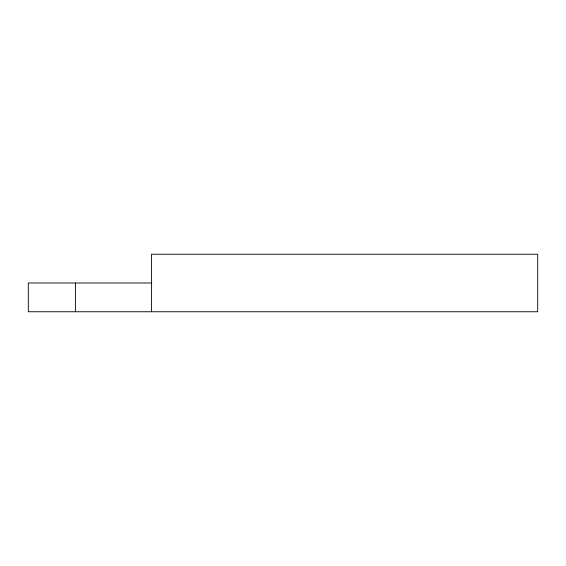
<?xml version="1.0" encoding="UTF-8"?>
<svg xmlns="http://www.w3.org/2000/svg" width="566" height="566" viewBox="0 0 566 566"><rect width="100%" height="100%" fill="white"/><g stroke="black" fill="none" stroke-linecap="round" stroke-linejoin="round"><path stroke-width="0.85" d="M151.865 283L28.3 283L28.3 311.753L537.7 311.753L537.7 254.247L151.419 254.247L151.419 311.753M75.419 283L75.419 311.753"/></g></svg>
